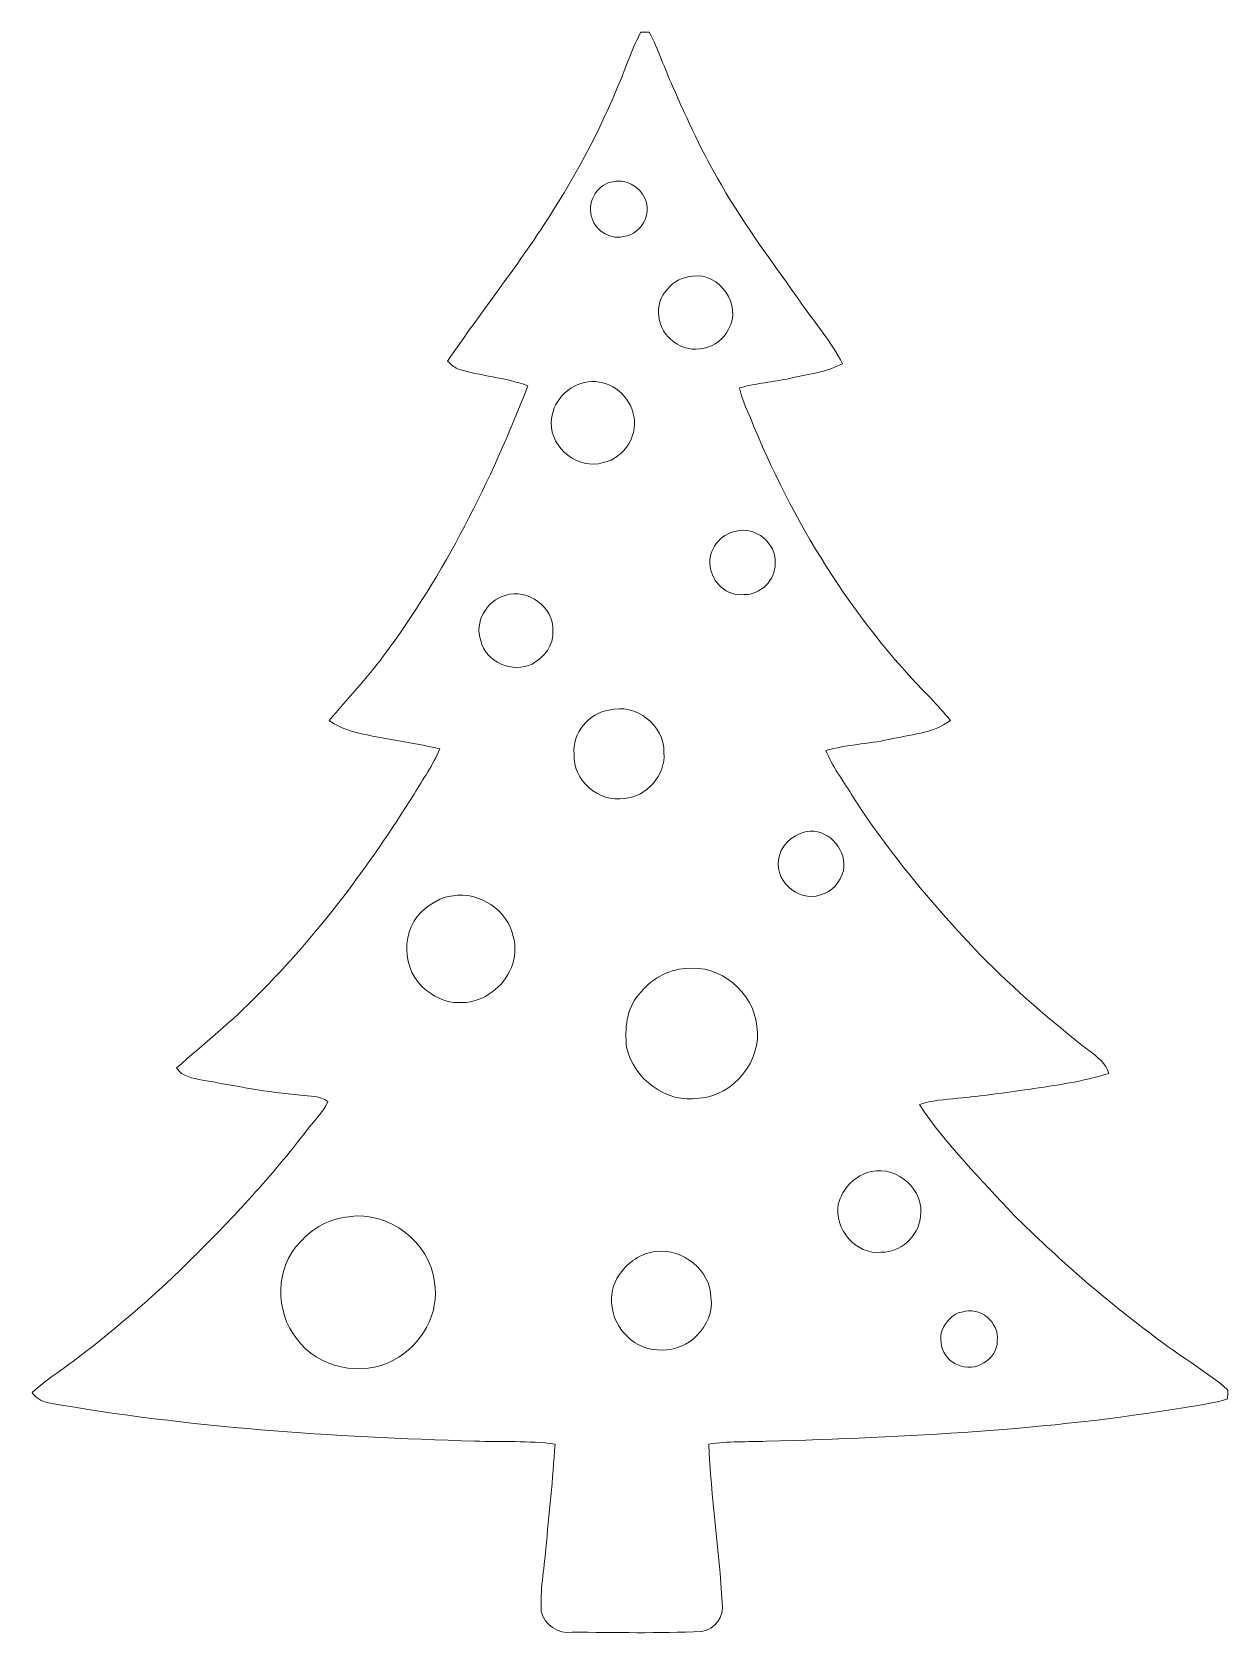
# Model space of a CAD drawing. Header units: centimetres. Extents: x -12.2 to 12.2, y -16.3 to 16.3.
import ezdxf

# ---------------------------------------------------------------- set-up
doc = ezdxf.new("R2010")
doc.units = ezdxf.units.CM
doc.header["$MEASUREMENT"] = 0
doc.layers.add('Layer 1', color=7, linetype='Continuous')

msp = doc.modelspace()

# ---------------------------------------------------------------- linework, layer by layer
at = {"layer": 'Layer 1', "color": 250, "lineweight": 9}
for points, knots in [([(0.22313, 16.26755), (0.27746, 16.26755), (0.33179, 16.26755), (0.38682, 16.26755), (0.38682, 16.26755), (0.57908, 15.91512), (0.69868, 15.53024), (0.86483, 15.16582), (0.86483, 15.16582), (1.16681, 14.48355), (1.47585, 13.80198), (1.85755, 13.15993), (1.85755, 13.15993), (2.34403, 12.31432), (2.93388, 11.53468), (3.49479, 10.73811), (3.49479, 10.73811), (3.77701, 10.34018), (4.0924, 9.96129), (4.31818, 9.52632), (4.31818, 9.52632), (3.98798, 9.34817), (3.60698, 9.31395), (3.24785, 9.22822), (3.24785, 9.22822), (2.90953, 9.15273), (2.56028, 9.13121), (2.22761, 9.03243), (2.22761, 9.03243), (2.27453, 8.82147), (2.35708, 8.6218), (2.44528, 8.4253), (2.44528, 8.4253), (3.29583, 6.32345), (4.50868, 4.34966), (6.10499, 2.73147), (6.10499, 2.73147), (6.24434, 2.58295), (6.38439, 2.43372), (6.51034, 2.27285), (6.51034, 2.27285), (6.14909, 2.00333), (5.68131, 1.98922), (5.25903, 1.88833), (5.25903, 1.88833), (4.83641, 1.79484), (4.39826, 1.78214), (3.98163, 1.66502), (3.98163, 1.66502), (4.1058, 1.34258), (4.32064, 1.06671), (4.49809, 0.77249), (4.49809, 0.77249), (5.25268, -0.40685), (6.15897, -1.48141), (7.12382, -2.49388), (7.12382, -2.49388), (7.81597, -3.19238), (8.55786, -3.84184), (9.33644, -4.44333), (9.33644, -4.44333), (9.49378, -4.56821), (9.67652, -4.68886), (9.72767, -4.89982), (9.72767, -4.89982), (9.20168, -5.07021), (8.65064, -5.13971), (8.1063, -5.22438), (8.1063, -5.22438), (7.62476, -5.28894), (7.14428, -5.36267), (6.65991, -5.40394), (6.65991, -5.40394), (6.39956, -5.43428), (6.13181, -5.44381), (5.88239, -5.5313), (5.88239, -5.5313), (6.42355, -6.3575), (7.13687, -7.05212), (7.80044, -7.77884), (7.80044, -7.77884), (8.69191, -8.65691), (9.63207, -9.48876), (10.63925, -10.23241), (10.63925, -10.23241), (11.12502, -10.6247), (11.68135, -10.92315), (12.1509, -11.33484), (12.1509, -11.33484), (12.14878, -11.37965), (12.14455, -11.4689), (12.14279, -11.5137), (12.14279, -11.5137), (11.8655, -11.60754), (11.57517, -11.64317), (11.28765, -11.68727), (11.28765, -11.68727), (8.47601, -12.16034), (5.62028, -12.29122), (2.77477, -12.37695), (2.77477, -12.37695), (2.38389, -12.39247), (1.98949, -12.37307), (1.60214, -12.43304), (1.60214, -12.43304), (1.64483, -13.51325), (1.81592, -14.58428), (1.87484, -15.66343), (1.87484, -15.66343), (1.92317, -15.93083), (1.72455, -16.21094), (1.45433, -16.24198), (1.45433, -16.24198), (0.57838, -16.28714), (-0.30074, -16.25856), (-1.17775, -16.25927), (-1.17775, -16.25927), (-1.4575, -16.29349), (-1.74396, -16.11569), (-1.80181, -15.83241), (-1.80181, -15.83241), (-1.83251, -15.40837), (-1.74537, -14.98962), (-1.70974, -14.56876), (-1.70974, -14.56876), (-1.6473, -13.8572), (-1.56722, -13.14706), (-1.52277, -12.4341), (-1.52277, -12.4341), (-2.06216, -12.36178), (-2.61038, -12.39247), (-3.15295, -12.37307), (-3.15295, -12.37307), (-6.05279, -12.28628), (-8.95932, -12.10284), (-11.81929, -11.59378), (-11.81929, -11.59378), (-11.95582, -11.57508), (-12.07082, -11.49359), (-12.1509, -11.38423), (-12.1509, -11.38423), (-11.85704, -11.12176), (-11.52296, -10.9108), (-11.2111, -10.67197), (-11.2111, -10.67197), (-10.38984, -10.04368), (-9.60314, -9.36846), (-8.87536, -8.63398), (-8.87536, -8.63398), (-8.05692, -7.82647), (-7.2741, -6.9798), (-6.5749, -6.06646), (-6.5749, -6.06646), (-6.43484, -5.8682), (-6.23552, -5.70204), (-6.14239, -5.47379), (-6.14239, -5.47379), (-6.29409, -5.34362), (-6.5114, -5.37149), (-6.69449, -5.33903), (-6.69449, -5.33903), (-7.36512, -5.28823), (-8.02411, -5.14924), (-8.68592, -5.036), (-8.68592, -5.036), (-8.87889, -4.99613), (-9.10149, -4.97108), (-9.21438, -4.78764), (-9.21438, -4.78764), (-8.66017, -4.30116), (-8.08267, -3.83867), (-7.56938, -3.30774), (-7.56938, -3.30774), (-6.34453, -2.0836), (-5.30313, -0.68907), (-4.38697, 0.77708), (-4.38697, 0.77708), (-4.21129, 1.08188), (-3.99856, 1.36868), (-3.86662, 1.69677), (-3.86662, 1.69677), (-4.46564, 1.84282), (-5.08406, 1.89926), (-5.67955, 2.06225), (-5.67955, 2.06225), (-5.83265, 2.11375), (-5.98541, 2.17337), (-6.11311, 2.27391), (-6.11311, 2.27391), (-5.74269, 2.70959), (-5.34935, 3.12693), (-5.00786, 3.58695), (-5.00786, 3.58695), (-3.76255, 5.25806), (-2.82734, 7.13872), (-2.07592, 9.07688), (-2.07592, 9.07688), (-2.53594, 9.25186), (-3.0383, 9.26985), (-3.50432, 9.42507), (-3.50432, 9.42507), (-3.58687, 9.45329), (-3.64437, 9.52244), (-3.70576, 9.57994), (-3.70576, 9.57994), (-3.0069, 10.60723), (-2.22903, 11.57949), (-1.56616, 12.63112), (-1.56616, 12.63112), (-0.94209, 13.60831), (-0.42563, 14.65253), (-0.01711, 15.73732), (-0.01711, 15.73732), (0.04956, 15.91971), (0.13211, 16.09575), (0.22313, 16.26755), (0.22313, 16.26755), (0.22313, 16.26755), (0.22313, 16.26755), (0.22313, 16.26755)], [0, 0, 0, 0, 0.01785714, 0.01785714, 0.01785714, 0.01785714, 0.03571429, 0.03571429, 0.03571429, 0.03571429, 0.05357143, 0.05357143, 0.05357143, 0.05357143, 0.07142857, 0.07142857, 0.07142857, 0.07142857, 0.08928571, 0.08928571, 0.08928571, 0.08928571, 0.10714286, 0.10714286, 0.10714286, 0.10714286, 0.125, 0.125, 0.125, 0.125, 0.14285714, 0.14285714, 0.14285714, 0.14285714, 0.16071429, 0.16071429, 0.16071429, 0.16071429, 0.17857143, 0.17857143, 0.17857143, 0.17857143, 0.19642857, 0.19642857, 0.19642857, 0.19642857, 0.21428571, 0.21428571, 0.21428571, 0.21428571, 0.23214286, 0.23214286, 0.23214286, 0.23214286, 0.25, 0.25, 0.25, 0.25, 0.26785714, 0.26785714, 0.26785714, 0.26785714, 0.28571429, 0.28571429, 0.28571429, 0.28571429, 0.30357143, 0.30357143, 0.30357143, 0.30357143, 0.32142857, 0.32142857, 0.32142857, 0.32142857, 0.33928571, 0.33928571, 0.33928571, 0.33928571, 0.35714286, 0.35714286, 0.35714286, 0.35714286, 0.375, 0.375, 0.375, 0.375, 0.39285714, 0.39285714, 0.39285714, 0.39285714, 0.41071429, 0.41071429, 0.41071429, 0.41071429, 0.42857143, 0.42857143, 0.42857143, 0.42857143, 0.44642857, 0.44642857, 0.44642857, 0.44642857, 0.46428571, 0.46428571, 0.46428571, 0.46428571, 0.48214286, 0.48214286, 0.48214286, 0.48214286, 0.5, 0.5, 0.5, 0.5, 0.51785714, 0.51785714, 0.51785714, 0.51785714, 0.53571429, 0.53571429, 0.53571429, 0.53571429, 0.55357143, 0.55357143, 0.55357143, 0.55357143, 0.57142857, 0.57142857, 0.57142857, 0.57142857, 0.58928571, 0.58928571, 0.58928571, 0.58928571, 0.60714286, 0.60714286, 0.60714286, 0.60714286, 0.625, 0.625, 0.625, 0.625, 0.64285714, 0.64285714, 0.64285714, 0.64285714, 0.66071429, 0.66071429, 0.66071429, 0.66071429, 0.67857143, 0.67857143, 0.67857143, 0.67857143, 0.69642857, 0.69642857, 0.69642857, 0.69642857, 0.71428571, 0.71428571, 0.71428571, 0.71428571, 0.73214286, 0.73214286, 0.73214286, 0.73214286, 0.75, 0.75, 0.75, 0.75, 0.76785714, 0.76785714, 0.76785714, 0.76785714, 0.78571429, 0.78571429, 0.78571429, 0.78571429, 0.80357143, 0.80357143, 0.80357143, 0.80357143, 0.82142857, 0.82142857, 0.82142857, 0.82142857, 0.83928571, 0.83928571, 0.83928571, 0.83928571, 0.85714286, 0.85714286, 0.85714286, 0.85714286, 0.875, 0.875, 0.875, 0.875, 0.89285714, 0.89285714, 0.89285714, 0.89285714, 0.91071429, 0.91071429, 0.91071429, 0.91071429, 0.92857143, 0.92857143, 0.92857143, 0.92857143, 0.94642857, 0.94642857, 0.94642857, 0.94642857, 0.96428571, 0.96428571, 0.96428571, 0.96428571, 1, 1, 1, 1]), ([(-0.38576, 13.21461), (-0.69832, 13.1557), (-0.88036, 12.76411), (-0.77029, 12.47519), (-0.77029, 12.47519), (-0.68492, 12.20602), (-0.37095, 12.03598), (-0.0979, 12.11641), (-0.0979, 12.11641), (0.22948, 12.17497), (0.45067, 12.57185), (0.30674, 12.87982), (0.30674, 12.87982), (0.1935, 13.14123), (-0.10319, 13.30175), (-0.38576, 13.21461), (-0.38576, 13.21461), (-0.38576, 13.21461), (-0.38576, 13.21461), (-0.38576, 13.21461)], [0, 0, 0, 0, 0.16666667, 0.16666667, 0.16666667, 0.16666667, 0.33333333, 0.33333333, 0.33333333, 0.33333333, 0.5, 0.5, 0.5, 0.5, 0.66666667, 0.66666667, 0.66666667, 0.66666667, 1, 1, 1, 1]), ([(1.27194, 11.30573), (1.07756, 11.29338), (0.88353, 11.19884), (0.76359, 11.04291), (0.76359, 11.04291), (0.46478, 10.74975), (0.54416, 10.19307), (0.89306, 9.97188), (0.89306, 9.97188), (1.23843, 9.68683), (1.81486, 9.81877), (2.00007, 10.22976), (2.00007, 10.22976), (2.29041, 10.70954), (1.81839, 11.38652), (1.27194, 11.30573), (1.27194, 11.30573), (1.27194, 11.30573), (1.27194, 11.30573), (1.27194, 11.30573)], [0, 0, 0, 0, 0.16666667, 0.16666667, 0.16666667, 0.16666667, 0.33333333, 0.33333333, 0.33333333, 0.33333333, 0.5, 0.5, 0.5, 0.5, 0.66666667, 0.66666667, 0.66666667, 0.66666667, 1, 1, 1, 1]), ([(-0.84931, 9.15837), (-1.25889, 9.1044), (-1.59614, 8.74421), (-1.60002, 8.32828), (-1.60002, 8.32828), (-1.61167, 7.80512), (-1.04969, 7.35744), (-0.5424, 7.51654), (-0.5424, 7.51654), (-0.10742, 7.6005), (0.20443, 8.1145), (0.05768, 8.53854), (0.05768, 8.53854), (-0.04004, 8.92942), (-0.44926, 9.20952), (-0.84931, 9.15837), (-0.84931, 9.15837), (-0.84931, 9.15837), (-0.84931, 9.15837), (-0.84931, 9.15837)], [0, 0, 0, 0, 0.16666667, 0.16666667, 0.16666667, 0.16666667, 0.33333333, 0.33333333, 0.33333333, 0.33333333, 0.5, 0.5, 0.5, 0.5, 0.66666667, 0.66666667, 0.66666667, 0.66666667, 1, 1, 1, 1]), ([(2.15494, 6.12131), (1.83533, 6.06522), (1.58133, 5.7389), (1.6286, 5.41258), (1.6286, 5.41258), (1.66211, 5.08167), (1.97115, 4.78816), (2.3151, 4.83508), (2.3151, 4.83508), (2.65236, 4.82026), (2.95998, 5.13282), (2.9501, 5.46761), (2.9501, 5.46761), (2.98115, 5.87154), (2.54511, 6.23384), (2.15494, 6.12131), (2.15494, 6.12131), (2.15494, 6.12131), (2.15494, 6.12131), (2.15494, 6.12131)], [0, 0, 0, 0, 0.16666667, 0.16666667, 0.16666667, 0.16666667, 0.33333333, 0.33333333, 0.33333333, 0.33333333, 0.5, 0.5, 0.5, 0.5, 0.66666667, 0.66666667, 0.66666667, 0.66666667, 1, 1, 1, 1]), ([(-2.53736, 4.81638), (-2.91306, 4.70878), (-3.16847, 4.27275), (-3.03336, 3.89563), (-3.03336, 3.89563), (-2.93564, 3.46066), (-2.37931, 3.22571), (-1.98773, 3.42185), (-1.98773, 3.42185), (-1.74607, 3.55379), (-1.54676, 3.80532), (-1.56757, 4.09319), (-1.56757, 4.09319), (-1.54358, 4.5772), (-2.07663, 4.97125), (-2.53736, 4.81638), (-2.53736, 4.81638), (-2.53736, 4.81638), (-2.53736, 4.81638), (-2.53736, 4.81638)], [0, 0, 0, 0, 0.16666667, 0.16666667, 0.16666667, 0.16666667, 0.33333333, 0.33333333, 0.33333333, 0.33333333, 0.5, 0.5, 0.5, 0.5, 0.66666667, 0.66666667, 0.66666667, 0.66666667, 1, 1, 1, 1]), ([(-0.42034, 2.48664), (-0.83626, 2.42384), (-1.17881, 2.01497), (-1.13577, 1.58952), (-1.13577, 1.58952), (-1.16787, 1.0593), (-0.6313, 0.59822), (-0.11236, 0.69029), (-0.11236, 0.69029), (0.34343, 0.72557), (0.72972, 1.16407), (0.68845, 1.62269), (0.68845, 1.62269), (0.70397, 2.1776), (0.11448, 2.62987), (-0.42034, 2.48664), (-0.42034, 2.48664), (-0.42034, 2.48664), (-0.42034, 2.48664), (-0.42034, 2.48664)], [0, 0, 0, 0, 0.16666667, 0.16666667, 0.16666667, 0.16666667, 0.33333333, 0.33333333, 0.33333333, 0.33333333, 0.5, 0.5, 0.5, 0.5, 0.66666667, 0.66666667, 0.66666667, 0.66666667, 1, 1, 1, 1]), ([(3.66659, 0.02425), (3.38296, 0.00238), (3.10815, -0.18953), (3.03724, -0.47282), (3.03724, -0.47282), (2.8799, -0.94236), (3.41048, -1.43555), (3.86874, -1.2708), (3.86874, -1.2708), (4.10898, -1.22141), (4.26808, -1.00516), (4.33511, -0.78079), (4.33511, -0.78079), (4.41801, -0.38568), (4.07123, 0.03589), (3.66659, 0.02425), (3.66659, 0.02425), (3.66659, 0.02425), (3.66659, 0.02425), (3.66659, 0.02425)], [0, 0, 0, 0, 0.16666667, 0.16666667, 0.16666667, 0.16666667, 0.33333333, 0.33333333, 0.33333333, 0.33333333, 0.5, 0.5, 0.5, 0.5, 0.66666667, 0.66666667, 0.66666667, 0.66666667, 1, 1, 1, 1]), ([(-3.59498, -1.28703), (-3.8444, -1.31243), (-4.06559, -1.45671), (-4.24656, -1.62181), (-4.24656, -1.62181), (-4.70976, -2.08007), (-4.60499, -2.95884), (-4.03525, -3.28093), (-4.03525, -3.28093), (-3.67506, -3.54128), (-3.14696, -3.51482), (-2.79982, -3.24388), (-2.79982, -3.24388), (-2.45375, -2.99659), (-2.24772, -2.5341), (-2.37614, -2.11464), (-2.37614, -2.11464), (-2.47985, -1.57983), (-3.06758, -1.20377), (-3.59498, -1.28703), (-3.59498, -1.28703), (-3.59498, -1.28703), (-3.59498, -1.28703), (-3.59498, -1.28703)], [0, 0, 0, 0, 0.14285714, 0.14285714, 0.14285714, 0.14285714, 0.28571429, 0.28571429, 0.28571429, 0.28571429, 0.42857143, 0.42857143, 0.42857143, 0.42857143, 0.57142857, 0.57142857, 0.57142857, 0.57142857, 0.71428571, 0.71428571, 0.71428571, 0.71428571, 1, 1, 1, 1]), ([(1.13259, -2.76905), (0.75265, -2.78422), (0.41046, -3.00294), (0.17939, -3.29539), (0.17939, -3.29539), (-0.07602, -3.58255), (-0.10672, -3.99953), (-0.07038, -4.36395), (-0.07038, -4.36395), (0.0732, -5.01201), (0.73536, -5.5133), (1.40353, -5.40571), (1.40353, -5.40571), (2.10696, -5.35244), (2.68834, -4.63912), (2.57792, -3.9385), (2.57792, -3.9385), (2.5116, -3.24777), (1.82792, -2.67697), (1.13259, -2.76905), (1.13259, -2.76905), (1.13259, -2.76905), (1.13259, -2.76905), (1.13259, -2.76905)], [0, 0, 0, 0, 0.14285714, 0.14285714, 0.14285714, 0.14285714, 0.28571429, 0.28571429, 0.28571429, 0.28571429, 0.42857143, 0.42857143, 0.42857143, 0.42857143, 0.57142857, 0.57142857, 0.57142857, 0.57142857, 0.71428571, 0.71428571, 0.71428571, 0.71428571, 1, 1, 1, 1]), ([(4.90661, -6.89619), (4.57464, -6.95722), (4.31535, -7.2398), (4.23245, -7.55977), (4.23245, -7.55977), (4.14179, -8.0533), (4.58876, -8.5927), (5.10169, -8.5359), (5.10169, -8.5359), (5.49539, -8.53908), (5.85946, -8.21558), (5.90144, -7.824), (5.90144, -7.824), (5.99528, -7.28143), (5.43966, -6.77201), (4.90661, -6.89619), (4.90661, -6.89619), (4.90661, -6.89619), (4.90661, -6.89619), (4.90661, -6.89619)], [0, 0, 0, 0, 0.16666667, 0.16666667, 0.16666667, 0.16666667, 0.33333333, 0.33333333, 0.33333333, 0.33333333, 0.5, 0.5, 0.5, 0.5, 0.66666667, 0.66666667, 0.66666667, 0.66666667, 1, 1, 1, 1]), ([(-5.712, -7.81271), (-6.09582, -7.84975), (-6.45707, -8.03955), (-6.70613, -8.33376), (-6.70613, -8.33376), (-7.20849, -8.84917), (-7.21942, -9.735), (-6.77527, -10.29027), (-6.77527, -10.29027), (-6.34136, -10.88893), (-5.45201, -11.07626), (-4.80325, -10.72948), (-4.80325, -10.72948), (-4.24621, -10.43103), (-3.85921, -9.77839), (-3.97246, -9.13986), (-3.97246, -9.13986), (-4.073, -8.32847), (-4.89814, -7.68536), (-5.712, -7.81271), (-5.712, -7.81271), (-5.712, -7.81271), (-5.712, -7.81271), (-5.712, -7.81271)], [0, 0, 0, 0, 0.14285714, 0.14285714, 0.14285714, 0.14285714, 0.28571429, 0.28571429, 0.28571429, 0.28571429, 0.42857143, 0.42857143, 0.42857143, 0.42857143, 0.57142857, 0.57142857, 0.57142857, 0.57142857, 0.71428571, 0.71428571, 0.71428571, 0.71428571, 1, 1, 1, 1]), ([(0.53287, -8.52144), (0.22137, -8.54367), (-0.04992, -8.74404), (-0.22102, -8.99698), (-0.22102, -8.99698), (-0.48525, -9.37375), (-0.39423, -9.93749), (-0.05874, -10.24088), (-0.05874, -10.24088), (0.30498, -10.6314), (1.00101, -10.6113), (1.35872, -10.225), (1.35872, -10.225), (1.55839, -10.02604), (1.69316, -9.74135), (1.64447, -9.45383), (1.64447, -9.45383), (1.63812, -8.90315), (1.06909, -8.453), (0.53287, -8.52144), (0.53287, -8.52144), (0.53287, -8.52144), (0.53287, -8.52144), (0.53287, -8.52144)], [0, 0, 0, 0, 0.14285714, 0.14285714, 0.14285714, 0.14285714, 0.28571429, 0.28571429, 0.28571429, 0.28571429, 0.42857143, 0.42857143, 0.42857143, 0.42857143, 0.57142857, 0.57142857, 0.57142857, 0.57142857, 0.71428571, 0.71428571, 0.71428571, 0.71428571, 1, 1, 1, 1]), ([(6.74035, -9.75122), (6.61829, -9.76816), (6.51457, -9.85071), (6.44613, -9.94984), (6.44613, -9.94984), (6.19566, -10.20983), (6.32266, -10.70725), (6.66097, -10.82332), (6.66097, -10.82332), (7.00211, -10.98841), (7.46425, -10.7203), (7.46425, -10.33683), (7.46425, -10.33683), (7.50517, -9.95548), (7.11359, -9.6281), (6.74035, -9.75122)], [0, 0, 0, 0, 0.2, 0.2, 0.2, 0.2, 0.4, 0.4, 0.4, 0.4, 0.6, 0.6, 0.6, 0.6, 1, 1, 1, 1])]:
    msp.add_open_spline(points, degree=3, knots=knots, dxfattribs=at)

doc.saveas('drawing.dxf')
